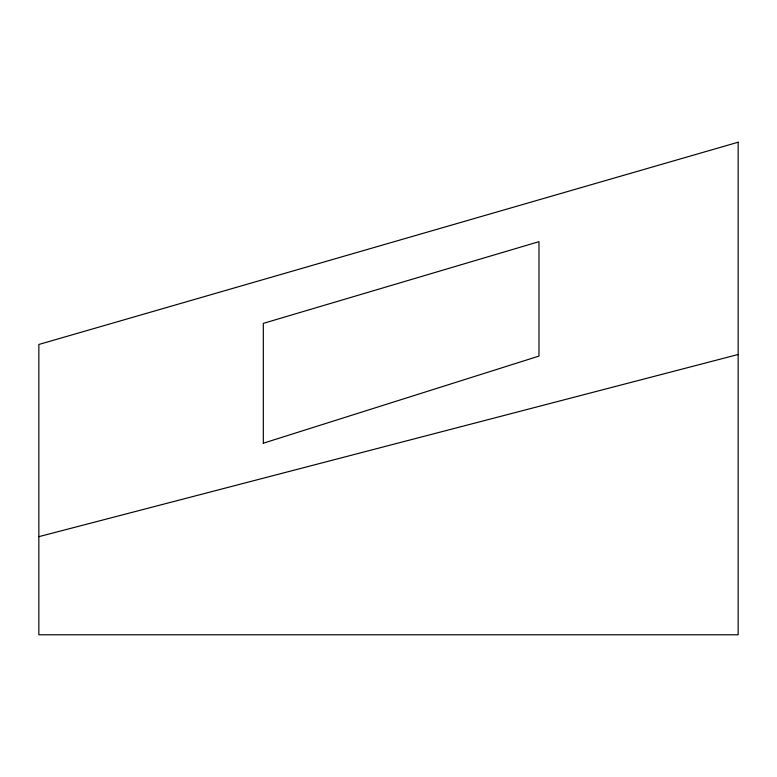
<?xml version="1.0" encoding="UTF-8"?>
<svg xmlns="http://www.w3.org/2000/svg" width="777" height="777" viewBox="0 0 777 777"><rect width="100%" height="100%" fill="white"/><g stroke="black" fill="none" stroke-linecap="round" stroke-linejoin="round"><path stroke-width="1.17" d="M263.325 443.201L538.976 356.089L538.976 241.666L263.325 323.368L263.325 443.337M38.85 536.664L738.15 354.497M738.15 142.21L38.85 344.473L38.85 634.79L738.15 634.79L738.15 142.21"/></g></svg>
